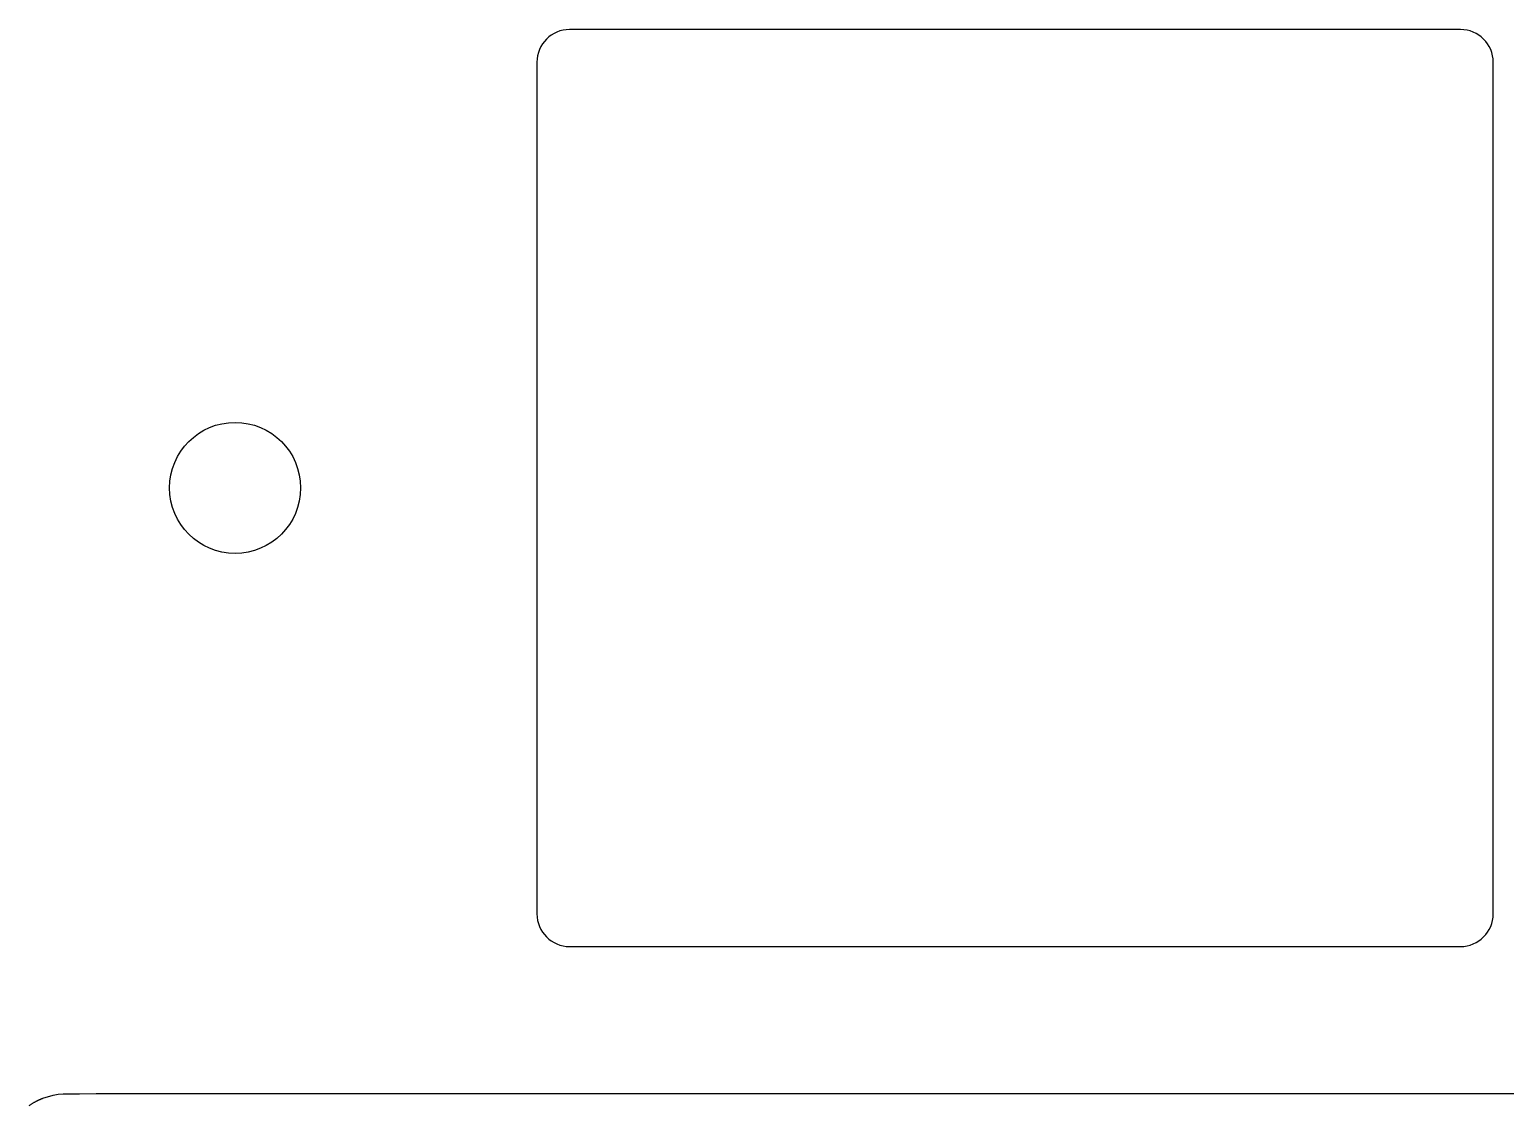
# Model space of a CAD drawing. Header units: millimetres. Extents: x -9 to 276, y -90 to 14.
# Drawn here: x 13.53 to 36.06, y -85.63 to -69.2 of the extents above; entities that cross this region are included whole.
import ezdxf

# ---------------------------------------------------------------- set-up
doc = ezdxf.new("R2010")
doc.units = ezdxf.units.MM
doc.layers.add('BLACK', color=7, linetype='CONTINUOUS')

msp = doc.modelspace()

# ---------------------------------------------------------------- linework, layer by layer
at = {"layer": 'BLACK', "linetype": 'Continuous'}
for p, q in [((35.377175, -69.2041), (21.777176, -69.2041)), ((21.277175, -69.704101), (21.277175, -82.704099)), ((35.877175, -82.7041), (35.877175, -69.7041)), ((21.777176, -83.2041), (35.377175, -83.2041)), ((13.535532, -85.625761), (13.543007, -85.620688)), ((13.543007, -85.620688), (13.550532, -85.615677)), ((13.550532, -85.615677), (13.558105, -85.610731)), ((13.558105, -85.610731), (13.565724, -85.605849)), ((13.565724, -85.605849), (13.573387, -85.601035)), ((13.573387, -85.601035), (13.581093, -85.596288)), ((13.581093, -85.596288), (13.588838, -85.59161)), ((13.588838, -85.59161), (13.596622, -85.587003)), ((13.596622, -85.587003), (13.604442, -85.582467)), ((13.604442, -85.582467), (13.612297, -85.578003)), ((13.612297, -85.578003), (13.620183, -85.573613)), ((13.620183, -85.573613), (13.628099, -85.569298)), ((13.628099, -85.569298), (13.632068, -85.567169)), ((13.632068, -85.567169), (13.636043, -85.565059)), ((13.636043, -85.565059), (13.640025, -85.562968)), ((13.640025, -85.562968), (13.644013, -85.560897)), ((13.644013, -85.560897), (13.648007, -85.558845)), ((13.648007, -85.558845), (13.652006, -85.556813)), ((13.652006, -85.556813), (13.65601, -85.5548)), ((13.65601, -85.5548), (13.66002, -85.552808)), ((13.66002, -85.552808), (13.664034, -85.550835)), ((13.664034, -85.550835), (13.668053, -85.548883)), ((13.668053, -85.548883), (13.672075, -85.54695)), ((13.672075, -85.54695), (13.676102, -85.545038)), ((13.676102, -85.545038), (13.680132, -85.543147)), ((13.680132, -85.543147), (13.684166, -85.541275)), ((13.684166, -85.541275), (13.688202, -85.539425)), ((13.688202, -85.539425), (13.692242, -85.537595)), ((13.692242, -85.537595), (13.696283, -85.535787)), ((13.696283, -85.535787), (13.700328, -85.533998)), ((13.700328, -85.533998), (13.704373, -85.532232)), ((13.704373, -85.532232), (13.708421, -85.530486)), ((13.708421, -85.530486), (13.712469, -85.528762)), ((13.712469, -85.528762), (13.716519, -85.527058)), ((13.716519, -85.527058), (13.720569, -85.525377)), ((13.720569, -85.525377), (13.724621, -85.523716)), ((13.724621, -85.523716), (13.728671, -85.522077)), ((13.728671, -85.522077), (13.732723, -85.52046)), ((13.732723, -85.52046), (13.737137, -85.518722)), ((13.737137, -85.518722), (13.894819, -85.471452)), ((13.894819, -85.471452), (13.97011, -85.458808)), ((13.97011, -85.458808), (14.044103, -85.455177)), ((14.044103, -85.455177), (14.096369, -85.454028)), ((14.096369, -85.454028), (14.114846, -85.453622)), ((14.114846, -85.453622), (14.172055, -85.45236)), ((14.172055, -85.45236), (14.294268, -85.450573)), ((14.294268, -85.450573), (14.546796, -85.450058)), ((14.546796, -85.450058), (14.716866, -85.450015)), ((14.716866, -85.450015), (14.795478, -85.450004)), ((14.795478, -85.450004), (14.83302, -85.450001)), ((14.83302, -85.450001), (14.844767, -85.45)), ((14.844767, -85.45), (14.885044, -85.45)), ((14.885044, -85.45), (14.915232, -85.45)), ((14.915232, -85.45), (14.936563, -85.45)), ((14.936563, -85.45), (14.97347, -85.45)), ((14.97347, -85.45), (15.023245, -85.45)), ((15.023245, -85.45), (16.024616, -85.45)), ((16.024616, -85.45), (16.793352, -85.45)), ((16.793352, -85.45), (17.761063, -85.45)), ((17.761063, -85.45), (18.92775, -85.45)), ((18.92775, -85.45), (19.58571, -85.45)), ((19.58571, -85.45), (20.293413, -85.45)), ((20.293413, -85.45), (21.05086, -85.45)), ((21.05086, -85.45), (21.448238, -85.45)), ((21.448238, -85.45), (21.65159, -85.45)), ((21.65159, -85.45), (21.858052, -85.45)), ((21.858052, -85.45), (21.966624, -85.45)), ((21.966624, -85.45), (22.075196, -85.45)), ((22.075196, -85.45), (22.29234, -85.45)), ((22.29234, -85.45), (22.726628, -85.45)), ((22.726628, -85.45), (23.160916, -85.45)), ((23.160916, -85.45), (23.595205, -85.45)), ((23.595205, -85.45), (24.463781, -85.45)), ((24.463781, -85.45), (25.332357, -85.45)), ((25.332357, -85.45), (27.06951, -85.45)), ((27.06951, -85.45), (28.806663, -85.45)), ((28.806663, -85.45), (30.543816, -85.45)), ((30.543816, -85.45), (32.280969, -85.45)), ((32.280969, -85.45), (35.755274, -85.45)), ((35.755274, -85.45), (39.22958, -85.45)), ((13.528109, -85.630896), (13.535532, -85.625761))]:
    msp.add_line(p, q, dxfattribs=at)
at = {"layer": 'BLACK'}
msp.add_circle((16.6702, -76.20205), 1, dxfattribs=at)
for centre, radius, start, end in [((21.777176, -69.704101), 0.500001, 90, 180), ((35.37715, -69.70415), 0.50005, 0.0057293, 89.9971355), ((21.777176, -82.704099), 0.500001, 180, 270), ((35.37717, -82.7041), 0.500005, 270.000573, 0)]:
    msp.add_arc(centre, radius, start, end, dxfattribs=at)

doc.saveas('drawing.dxf')
